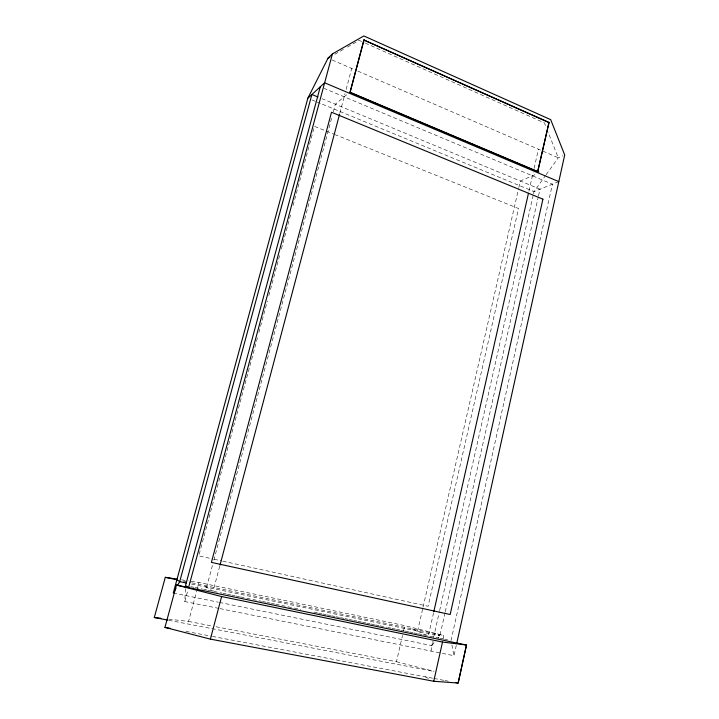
<?xml version="1.0" encoding="UTF-8"?>
<svg xmlns="http://www.w3.org/2000/svg" width="719" height="719" viewBox="0 0 719 719"><rect width="100%" height="100%" fill="white"/><g stroke="black" fill="none" stroke-linecap="round" stroke-linejoin="round"><path stroke-width="0.54" stroke-dasharray="3.6 2.7" d="M218.882 608.4L184.801 601.551L185.493 586.605M219.978 608.625L454.004 655.701L456.34 645.141M451.029 640.575L552.417 184.19L324.278 88.455M445.016 612.84L439.857 635.83L437.835 638.283M445.259 611.743L538.297 196.844M538.54 195.757L540.014 189.187L322.085 98.719M443.084 638.688L443.803 635.488L404.779 625.62L199.001 582.489L188.135 580.826M433.548 612.867L428.344 635.875L434.824 637.214M528.95 191.128L533.139 172.605M534.1 168.354L538.432 149.201M219.475 602.423L431.742 645.626L432.649 641.591M433.557 637.564L439.39 611.662M439.633 610.566L533.264 194.885M533.516 193.797L534.01 191.605L545.505 175.589M431.032 651.081L433.189 641.492M417.577 631.192L422.817 608.238M423.06 607.151L518.579 188.657M518.83 187.569L520.322 181.008L536.877 173.872M216.068 626.752L396.457 661.714L402.514 635.461M403.521 631.084L404.779 625.62M219.699 566.302L213.085 591.243L203.522 585.302M339.871 113.081L345.021 93.659M346.136 89.462L351.708 68.449M206.632 587.234L212.707 564.442M213.867 560.101L332.151 116.163M333.31 111.822L335.333 104.219L347.241 94.261M257.447 337.84L198.741 555.859L212.941 558.978M258.912 332.412L267.378 300.955M268.843 295.536L279.943 254.319M281.399 248.891L291.042 213.094M293.082 205.508L302.726 169.711M303.014 168.623L314.41 126.319L334.191 134.291M168.668 619.149L188.567 621.423L196.682 591.144M196.97 590.065L199.001 582.489M184.801 601.551L187.992 589.715M546.143 174.699L558.277 157.785L562.869 155.753M431.742 645.626L435.121 641.546M334.82 54.311L343.583 49.296M347.475 47.068L359.141 40.39L364.263 42.664M558.807 181.61L534.01 191.605L321.33 103.788M181.61 579.829L187.048 580.655M185.897 631.372L211.269 636.18M212.375 636.396L432.919 678.26M434.015 678.466L443.884 680.345M444.989 680.551L448.279 681.172M168.588 620.263L434.591 671.555M188.567 621.423L211.665 625.898M173.279 593.022L218.369 602.198M191.551 584.098L439.857 635.83L434.465 633.538M190.841 586.632L194.013 587.288M195.074 587.513L202.488 589.05M203.549 589.265L206.73 589.931M207.791 590.146L221.874 593.067M222.971 593.292L226.26 593.975M227.366 594.209L230.655 594.892M231.752 595.116L235.05 595.799M236.147 596.024L239.445 596.707M240.541 596.941L261.41 601.264M262.507 601.488L265.796 602.171M266.902 602.405L270.191 603.088M271.288 603.313L274.586 603.996M275.683 604.221L300.946 609.46M314.122 612.193L317.421 612.876M318.517 613.1L321.815 613.783M322.912 614.017L326.201 614.7M327.307 614.925L330.596 615.608M331.693 615.832L334.991 616.516M336.088 616.749L339.386 617.432M340.482 617.657L343.772 618.34M344.877 618.565L348.167 619.248M349.263 619.481L352.562 620.164M353.658 620.389L356.957 621.072M358.053 621.297L361.351 621.98M362.448 622.214L365.737 622.897M366.843 623.121L370.132 623.804M371.229 624.029L374.527 624.712M375.624 624.946L378.922 625.629M380.018 625.854L386.606 627.22M387.703 627.453L391.001 628.136M392.098 628.361L395.396 629.044M396.493 629.269L399.791 629.952M400.887 630.186L404.177 630.869M405.282 631.093L408.572 631.776M409.668 632.001L412.967 632.684M414.063 632.918L417.362 633.601M418.458 633.825L421.747 634.509M422.853 634.733L426.142 635.416M435.903 637.438L439.147 638.113M440.226 638.337L443.47 639.011M444.549 639.236L447.793 639.91M183.282 581.078L190.742 582.633M191.802 582.857L443.803 635.488M214.028 559.22L221.677 560.901M222.764 561.144L428.093 606.27L518.543 208.528L335.234 134.714M396.457 661.714L433.575 671.222M311.992 99.932L316.144 101.64M317.178 102.071L320.288 103.356M332.133 59.983L353.757 69.339M357.864 71.109L558.277 157.785L548.067 132.116M412.373 628.927L427.365 635.443M365.288 43.122L544.391 122.877L546.431 128.009M425.244 676.804L429.018 678.781M451.883 644.898L454.004 655.701"/><path stroke-width="1.08" d="M456.808 643.038L564.703 154.945L550.691 119.651L363.85 35.95L332.43 53.907L328.017 58.203L307.84 98.215L173.279 593.022L175.957 588.277M433.746 681.261L442.509 642.04L466.487 645.033L458.147 683.05L433.746 681.261L210.397 639.128L164.948 627.39L176.452 585.059L466.487 645.033L458.147 683.05L455.954 682.637M433.791 611.77L528.456 193.321M549.019 122.401L537.677 171.724L549.019 122.401L363.877 40.012L350.018 92.463L536.644 171.293M210.397 639.128L221.623 596.545L442.509 642.04M219.987 565.224L339.584 114.159M350.018 92.463L364.075 39.833M320.297 86.783L185.538 585.536L188.576 587.567L332.43 53.907M167.482 620.057L154.297 617.513L165.307 577.321L177.26 579.154M177.566 585.428L179.705 581.626L311.893 94.495L318.014 97.029M307.84 98.215L324.637 82.802L558.807 181.61M328.017 58.203L329.958 57.089M154.297 617.513L160.93 618.268M164.948 627.39L170.457 628.433M186.167 582.974L179.705 581.626L176.892 579.739L165.307 577.321M176.452 585.059L221.623 596.545M350.207 92.311L538.899 172.021M363.877 40.012L548.768 122.527M542.908 199.163L450.166 614.511L211.404 562.384L331.495 112.236L542.908 199.163"/></g></svg>
